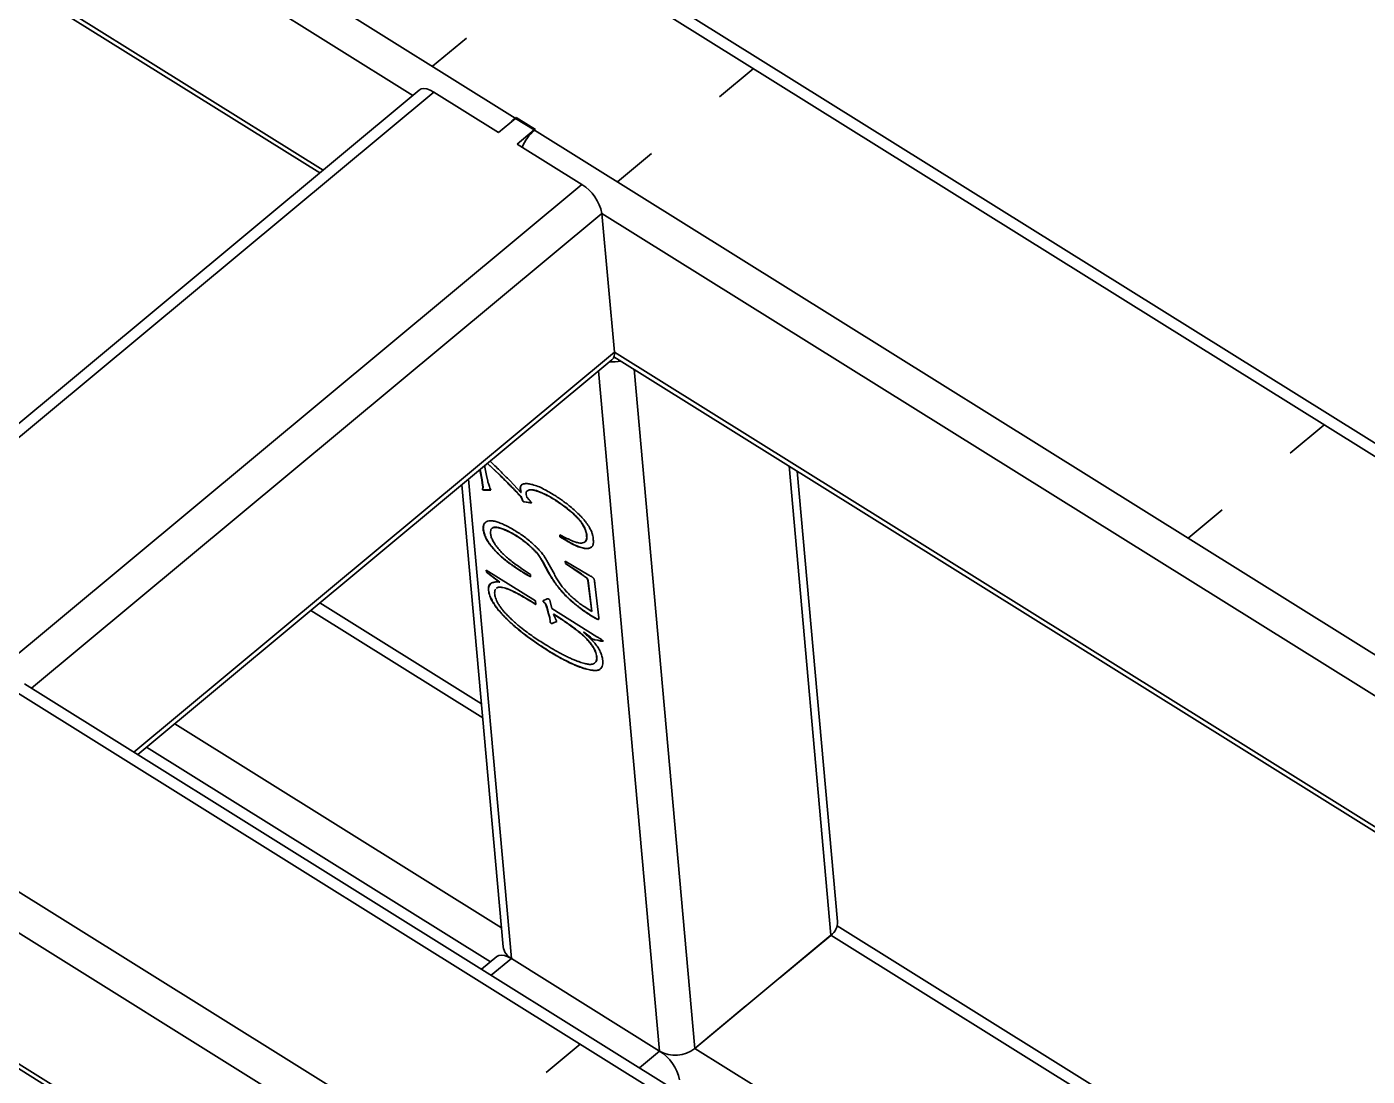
# Model space of a CAD drawing. Header units: millimetres. Extents: x 0 to 14850, y 0 to 10716.
# Drawn here: x 9884 to 11658, y 6369 to 7758 of the extents above; entities that cross this region are included whole.
import ezdxf

# ---------------------------------------------------------------- set-up
doc = ezdxf.new("R2010")
doc.units = ezdxf.units.MM
doc.header["$LTSCALE"] = 50

msp = doc.modelspace()

# ---------------------------------------------------------------- linework, layer by layer
at = {"color": 7, "linetype": 'Continuous', "lineweight": 35}
for p, q in [((12617.745, 6614.643), (6864.203, 10206.122)), ((12601.791, 6606.967), (6844.5, 10200.785)), ((8555.507, 8870.449), (10530.626, 7637.54)), ((8660.703, 8570.558), (10271.704, 7564.938)), ((10465.889, 7743.539), (10421.083, 7706.247)), ((10421.107, 7706.232), (10465.913, 7743.524)), ((10465.913, 7743.524), (10465.889, 7743.539)), ((10465.891, 7743.506), (10465.889, 7743.539)), ((10421.083, 7706.247), (10421.107, 7706.232)), ((10845.703, 7702.825), (10800.897, 7665.533)), ((10800.921, 7665.517), (10845.727, 7702.81)), ((10845.727, 7702.81), (10845.703, 7702.825)), ((10845.706, 7702.792), (10845.703, 7702.825)), ((10403.587, 7674.705), (9549.002, 6963.429)), ((10422.859, 7672.024), (9562.306, 6955.781)), ((10422.859, 7672.024), (10508.606, 7618.499)), ((10800.897, 7665.533), (10800.921, 7665.517)), ((10531.116, 7637.234), (10508.606, 7618.499)), ((10531.751, 7638.477), (10530.626, 7637.54)), ((10555.615, 7621.942), (10531.116, 7637.234)), ((10557.23, 7622.572), (10531.751, 7638.477)), ((10531.907, 7636.741), (10531.751, 7638.477)), ((10533.105, 7603.206), (10555.615, 7621.942)), ((10555.675, 7621.273), (10555.615, 7621.942)), ((10556.105, 7621.636), (10557.23, 7622.572)), ((10556.105, 7621.636), (12421.712, 6457.086)), ((10533.105, 7603.206), (10618.852, 7549.681)), ((10710.88, 7590.611), (10666.074, 7553.319)), ((10666.098, 7553.303), (10710.904, 7590.596)), ((10710.904, 7590.596), (10710.88, 7590.611)), ((10710.883, 7590.578), (10710.88, 7590.611)), ((9758.299, 6833.438), (10618.852, 7549.681)), ((10666.074, 7553.319), (10666.098, 7553.303)), ((10661.816, 7327.93), (10645.403, 7511.449)), ((10030.814, 6795.059), (10658.641, 7317.603)), ((10661.3, 7321.744), (12272.546, 6315.971)), ((11601.133, 7231.27), (11556.327, 7193.978)), ((11556.351, 7193.963), (11601.157, 7231.255)), ((11601.157, 7231.255), (11601.133, 7231.27)), ((11601.136, 7231.237), (11601.133, 7231.27)), ((11556.327, 7193.978), (11556.351, 7193.963)), ((10486.54, 7158.654), (10483.842, 7172.117)), ((10486.765, 7158.842), (10484.068, 7172.305)), ((10509.968, 7165.025), (10493.759, 7180.371)), ((10510.193, 7165.213), (10493.984, 7180.558)), ((10957.224, 6574.276), (10903.918, 7170.297)), ((10460.058, 7152.322), (10514.751, 6540.799)), ((10486.765, 7158.842), (10486.54, 7158.654)), ((10487.43, 7151.319), (10486.54, 7158.654)), ((10487.655, 7151.507), (10486.765, 7158.842)), ((10487.655, 7151.507), (10487.43, 7151.319)), ((10492.366, 7164.338), (10494.173, 7156.87)), ((10510.193, 7165.213), (10509.968, 7165.025)), ((10523.767, 7157.259), (10538.038, 7141.98)), ((10490.012, 7145.391), (10489.787, 7145.203)), ((10498.159, 7145.281), (10489.787, 7145.203)), ((10498.084, 7145.466), (10490.012, 7145.391)), ((10497.002, 7148.106), (10498.159, 7145.281)), ((10538.263, 7142.167), (10538.038, 7141.98)), ((10538.321, 7136.639), (10538.096, 7136.451)), ((10539.529, 7132.795), (10538.096, 7136.451)), ((10539.754, 7132.982), (10538.321, 7136.639)), ((10539.754, 7132.982), (10539.529, 7132.795)), ((10540.66, 7130.722), (10539.754, 7132.982)), ((10545.062, 7139.509), (10545.845, 7135.632)), ((10545.845, 7135.632), (10549.109, 7132.119)), ((10571.102, 7139.243), (10570.877, 7139.056)), ((10540.435, 7130.535), (10539.529, 7132.795)), ((10540.66, 7130.722), (10540.435, 7130.535)), ((10543, 7129.67), (10542.775, 7129.482)), ((10549.873, 7128.441), (10542.775, 7129.482)), ((10550.098, 7128.628), (10543, 7129.67)), ((10550.098, 7128.628), (10549.873, 7128.441)), ((11466.31, 7119.056), (11421.504, 7081.764)), ((11421.528, 7081.749), (11466.334, 7119.041)), ((11466.334, 7119.041), (11466.31, 7119.056)), ((11466.313, 7119.023), (11466.31, 7119.056)), ((10488.264, 7094.103), (10488.039, 7093.916)), ((10517.599, 7092.519), (10517.374, 7092.332)), ((10589.656, 7083.491), (10589.436, 7085.951)), ((10589.881, 7083.679), (10589.656, 7083.491)), ((10598.971, 7077.896), (10589.656, 7083.491)), ((10589.881, 7083.679), (10589.661, 7086.138)), ((10599.196, 7078.083), (10589.881, 7083.679)), ((10625.181, 7086.216), (10624.956, 7086.029)), ((11421.504, 7081.764), (11421.528, 7081.749)), ((10599.196, 7078.083), (10598.971, 7077.896)), ((10528.913, 7044.345), (10528.688, 7044.157)), ((10567.335, 7049.83), (10567.11, 7049.642)), ((10574.181, 7036.535), (10567.11, 7049.642)), ((10574.406, 7036.723), (10567.335, 7049.83)), ((10573.935, 7049.399), (10582.339, 7033.765)), ((10596.606, 7051.128), (10628.134, 7032.514)), ((10596.885, 7048.003), (10596.606, 7051.128)), ((10597.11, 7048.19), (10596.861, 7050.977)), ((10597.11, 7048.19), (10596.885, 7048.003)), ((10617.838, 7034.076), (10596.885, 7048.003)), ((10618.063, 7034.264), (10597.11, 7048.19)), ((10492.273, 7039.082), (10557.2, 6998.554)), ((10492.514, 7036.39), (10492.273, 7039.082)), ((10492.739, 7036.577), (10492.514, 7036.39)), ((10509.758, 7023.083), (10492.514, 7036.39)), ((10492.739, 7036.577), (10492.529, 7038.922)), ((10509.984, 7023.271), (10492.739, 7036.577)), ((10542.743, 7038.773), (10550.677, 7033.632)), ((10550.677, 7033.632), (10550.98, 7030.242)), ((10574.406, 7036.723), (10574.181, 7036.535)), ((10618.063, 7034.264), (10617.838, 7034.076)), ((10495.308, 7012.723), (10495.083, 7012.535)), ((10506.085, 7023.682), (10509.758, 7023.083)), ((10509.984, 7023.271), (10509.758, 7023.083)), ((10626.993, 7025.489), (10626.768, 7025.301)), ((10631.779, 6984.262), (10626.768, 7025.301)), ((10632.004, 6984.449), (10626.993, 7025.489)), ((10635.943, 7021.268), (10641.143, 6975.875)), ((10485.99, 6862.371), (10272.102, 6995.884)), ((10557.2, 6998.554), (10557.87, 6993.679)), ((10566.912, 6998.643), (10572.807, 7001.302)), ((10569.447, 6995.773), (10566.912, 6998.643)), ((10569.672, 6995.96), (10567.191, 6998.769)), ((10569.672, 6995.96), (10569.447, 6995.773)), ((10576.351, 6999.529), (10576.739, 6997.812)), ((10576.739, 6997.812), (10578.923, 6988.383)), ((10621.691, 6990.998), (10631.779, 6984.262)), ((10573.068, 6988.349), (10572.843, 6988.161)), ((10574.573, 6981.558), (10572.843, 6988.161)), ((10574.798, 6981.745), (10573.068, 6988.349)), ((10574.798, 6981.745), (10574.573, 6981.558)), ((10576.164, 6976.14), (10574.573, 6981.558)), ((10576.389, 6976.327), (10574.798, 6981.745)), ((10576.389, 6976.327), (10576.164, 6976.14)), ((10576.645, 6970.755), (10576.164, 6976.14)), ((10576.87, 6970.942), (10576.389, 6976.327)), ((10578.923, 6988.383), (10638.596, 6951.134)), ((10581.627, 6981.092), (10581.402, 6980.904)), ((10588.629, 6976.173), (10581.402, 6980.904)), ((10588.854, 6976.361), (10581.627, 6981.092)), ((10583.989, 6974.833), (10585.65, 6971.254)), ((10588.854, 6976.361), (10588.629, 6976.173)), ((10619.585, 6986.898), (10619.36, 6986.711)), ((10632.004, 6984.449), (10631.779, 6984.262)), ((10576.87, 6970.942), (10576.645, 6970.755)), ((10585.65, 6971.254), (10580, 6968.849)), ((10580.225, 6969.037), (10580, 6968.849)), ((10585.615, 6971.33), (10580.225, 6969.037)), ((10621.34, 6957.149), (10621.115, 6956.962)), ((10629.86, 6950.247), (10621.115, 6956.962)), ((10630.085, 6950.435), (10621.34, 6957.149)), ((10551.33, 6948.096), (10551.104, 6947.908)), ((10630.085, 6950.435), (10629.86, 6950.247)), ((10632.301, 6948.065), (10629.86, 6950.247)), ((10632.526, 6948.252), (10630.085, 6950.435)), ((10632.526, 6948.252), (10632.301, 6948.065)), ((10636.011, 6947.144), (10635.785, 6946.957)), ((10639.686, 6946.436), (10635.785, 6946.957)), ((10639.912, 6946.624), (10636.011, 6947.144)), ((10639.912, 6946.624), (10639.686, 6946.436)), ((10642.709, 6945.616), (10639.686, 6946.436)), ((10642.934, 6945.804), (10639.912, 6946.624)), ((10642.934, 6945.804), (10642.709, 6945.616)), ((10638.615, 6923.268), (10638.39, 6923.08)), ((11636.686, 5792.642), (9880.834, 6888.68)), ((11616.983, 5787.305), (9861.132, 6883.343)), ((9681.053, 6733.462), (11436.904, 5637.424)), ((11882.025, 5990.938), (10956.784, 6568.492)), ((10768.443, 6406.133), (10948.523, 6556.014)), ((10880.994, 6499.791), (10948.31, 6555.819)), ((10948.288, 6555.801), (10948.287, 6555.817)), ((10948.31, 6555.819), (10948.297, 6555.826)), ((10506.169, 6527.714), (10485.998, 6510.925)), ((10721.434, 6402.69), (10525.441, 6525.033)), ((9681.867, 6498.727), (11287.738, 5496.31)), ((10880.982, 6499.799), (10880.994, 6499.791)), ((10768.681, 6406.312), (10835.997, 6462.34)), ((10835.975, 6462.322), (10835.974, 6462.339)), ((10835.997, 6462.34), (10835.984, 6462.347)), ((10616.325, 6411.609), (10571.519, 6374.316)), ((10571.543, 6374.301), (10616.349, 6411.593)), ((10616.349, 6411.593), (10616.325, 6411.609)), ((10616.328, 6411.575), (10616.325, 6411.609)), ((10768.668, 6406.32), (10768.681, 6406.312)), ((10571.519, 6374.316), (10571.543, 6374.301))]:
    msp.add_line(p, q, dxfattribs=at)
at = {"color": 8, "linetype": 'Continuous', "lineweight": 35}
for p, q in [((10395.135, 7667.671), (8644.805, 8760.262)), ((8661.218, 8576.744), (10276.172, 7568.657)), ((10645.403, 7511.449), (9890.162, 6882.858)), ((12395.978, 6418.704), (10645.403, 7511.449)), ((10025.538, 6798.353), (10661.816, 7327.93)), ((10661.816, 7327.93), (12277.015, 6319.69)), ((10721.434, 6402.69), (10640.927, 7302.859)), ((10688.048, 7305.047), (10768.443, 6406.133)), ((10948.523, 6556.014), (10892.972, 7177.129)), ((10468.696, 7159.511), (10525.441, 6525.033)), ((10487.661, 6843.693), (10259.994, 6985.807)), ((10079.915, 6835.926), (10512.506, 6565.894)), ((10497.718, 6520.68), (10042.535, 6804.814)), ((11411.17, 5599.043), (9660.595, 6691.787)), ((11869.917, 5980.861), (10948.523, 6556.014)), ((10525.441, 6525.033), (10498.851, 6502.902)), ((9677.008, 6508.269), (11292.207, 5500.029)), ((10768.443, 6406.133), (11689.838, 5830.98)), ((10694.844, 6380.559), (10721.434, 6402.69))]:
    msp.add_line(p, q, dxfattribs=at)
at = {"color": 7, "linetype": 'Continuous', "lineweight": 35, "flags": 128}
for points in [[(10403.587, 7674.705), (10406.136, 7676.119), (10409.594, 7676.654), (10413.64, 7676.13), (10418.119, 7674.567), (10422.859, 7672.024)], [(10530.626, 7637.54), (10527.104, 7634.301), (10525.308, 7632.4)], [(10506.169, 6527.714), (10508.719, 6529.128), (10512.176, 6529.663), (10516.222, 6529.139), (10520.701, 6527.576), (10525.441, 6525.033)]]:
    msp.add_lwpolyline(points, dxfattribs=at)
at = {"color": 7, "linetype": 'Continuous', "lineweight": 35}
for centre, radius, start, end in [((10596.844, 7574.484), 62.313, 130.82743, 156.690576), ((10588.151, 7500.026), 58.38, 11.283682, 58.272588), ((10659.959, 7360.502), 45.668, 264.48199, 283.246038), ((10650.986, 7325.608), 11.076, 313.71665, 12.103378), ((10935.796, 6573.282), 21.452, 306.390451, 2.65515), ((10535.747, 6543.529), 21.173, 187.408317, 240.874839), ((10742.364, 6439.573), 42.407, 240.426112, 307.950004), ((10690.734, 6353.035), 58.38, 11.283682, 58.272588)]:
    msp.add_arc(centre, radius, start, end, dxfattribs=at)
for points, knots in [([(10490.176, 7177.389), (10490.39, 7176.066), (10491.091, 7171.732), (10491.843, 7167.369), (10492.366, 7164.338)], [0, 0, 0, 0, 0.30519954, 1, 1, 1, 1]), ([(10497.378, 7183.383), (10501.599, 7179.321), (10510.479, 7170.776), (10519.195, 7161.91), (10523.767, 7157.259)], [0, 0, 0, 0, 0.47535191, 1, 1, 1, 1]), ([(10489.787, 7145.203), (10489.461, 7145.184), (10488.904, 7145.15), (10488.099, 7145.325), (10487.536, 7145.448), (10486.921, 7146.042), (10486.99, 7146.839), (10487.414, 7147.201), (10487.816, 7147.76), (10487.868, 7148.646), (10487.754, 7149.846), (10487.544, 7150.799), (10487.43, 7151.319)], [0, 0, 0, 0, 0.13185473, 0.22509011, 0.28540277, 0.32141996, 0.39830382, 0.52096307, 0.60602254, 0.7100381, 0.84168982, 1, 1, 1, 1]), ([(10490.012, 7145.391), (10489.686, 7145.371), (10489.129, 7145.338), (10488.325, 7145.513), (10487.761, 7145.636), (10487.146, 7146.229), (10487.215, 7147.027), (10487.639, 7147.388), (10488.041, 7147.947), (10488.093, 7148.834), (10487.979, 7150.034), (10487.769, 7150.986), (10487.655, 7151.507)], [0, 0, 0, 0, 0.13185473, 0.22509011, 0.28540277, 0.32141996, 0.39830382, 0.52096307, 0.60602254, 0.7100381, 0.84168982, 1, 1, 1, 1]), ([(10494.173, 7156.87), (10494.267, 7156.528), (10494.524, 7155.595), (10495.162, 7153.768), (10495.974, 7151.203), (10496.63, 7149.227), (10497.002, 7148.106)], [0, 0, 0, 0, 0.119615323, 0.326343274, 0.618028255, 1, 1, 1, 1]), ([(10538.096, 7136.451), (10536.951, 7137.636), (10534.745, 7139.919), (10531.556, 7143.23), (10528.627, 7146.291), (10525.918, 7149.036), (10523.475, 7151.544), (10521.278, 7153.791), (10519.326, 7155.765), (10517.164, 7157.912), (10514.915, 7160.129), (10512.718, 7162.329), (10511.13, 7163.878), (10510.286, 7164.711), (10509.968, 7165.025)], [0, 0, 0, 0, 0.122989168, 0.236922553, 0.342870677, 0.438735275, 0.525538646, 0.604359029, 0.673619047, 0.73333063, 0.833056985, 0.910900441, 0.966392793, 1, 1, 1, 1]), ([(10538.321, 7136.639), (10537.176, 7137.824), (10534.97, 7140.107), (10531.782, 7143.418), (10528.853, 7146.478), (10526.143, 7149.224), (10523.7, 7151.731), (10521.503, 7153.978), (10519.551, 7155.952), (10517.389, 7158.1), (10515.14, 7160.316), (10512.943, 7162.516), (10511.355, 7164.066), (10510.511, 7164.899), (10510.193, 7165.213)], [0, 0, 0, 0, 0.122989168, 0.236922553, 0.342870677, 0.438735275, 0.525538646, 0.604359029, 0.673619047, 0.73333063, 0.833056985, 0.910900441, 0.966392793, 1, 1, 1, 1]), ([(10538.038, 7141.98), (10537.898, 7142.82), (10537.632, 7144.428), (10537.172, 7146.917), (10537.298, 7149.23), (10538.004, 7150.902), (10539.007, 7152.072), (10540.088, 7152.811), (10541.474, 7153.328), (10543.138, 7153.684), (10545.142, 7153.834), (10547.611, 7153.581), (10550.435, 7153.15), (10554.769, 7152.145), (10560.644, 7150.262), (10568.132, 7146.701), (10575.673, 7142.53), (10580.716, 7139.464), (10583.21, 7137.948)], [0, 0, 0, 0, 0.04127736, 0.07905342, 0.12050832, 0.17166267, 0.20135464, 0.23357708, 0.2683289, 0.30638046, 0.34888885, 0.39651073, 0.44965544, 0.50876942, 0.63252899, 0.75614078, 0.87940352, 1, 1, 1, 1]), ([(10538.263, 7142.167), (10537.909, 7143.9), (10537.202, 7147.358), (10537.694, 7150.807), (10538.996, 7151.685), (10539.364, 7151.933)], [0, 0, 0, 0, 0.41873716, 0.83561056, 1, 1, 1, 1]), ([(10570.877, 7139.056), (10568.566, 7140.16), (10563.987, 7142.348), (10558.561, 7144.195), (10554.544, 7145.192), (10551.91, 7145.45), (10549.545, 7145.418), (10547.616, 7144.88), (10546.112, 7144.034), (10545.133, 7142.884), (10544.713, 7141.395), (10544.948, 7140.127), (10545.062, 7139.509)], [0, 0, 0, 0, 0.20186612, 0.40000497, 0.49521648, 0.58403494, 0.67008683, 0.75274206, 0.82792404, 0.89238582, 0.94759248, 1, 1, 1, 1]), ([(10571.102, 7139.243), (10568.249, 7140.583), (10562.544, 7143.264), (10555.748, 7145.351), (10550.926, 7145.732), (10548.228, 7145.335), (10547.03, 7144.52), (10546.623, 7144.243)], [0, 0, 0, 0, 0.3071623, 0.61422146, 0.76784104, 0.9212596, 1, 1, 1, 1]), ([(10624.956, 7086.029), (10624.791, 7086.993), (10624.467, 7088.88), (10623.61, 7091.858), (10622.328, 7094.917), (10620.763, 7098.007), (10618.802, 7101.131), (10616.538, 7104.267), (10613.883, 7107.353), (10609.921, 7111.458), (10604.524, 7116.412), (10597.742, 7121.827), (10590.854, 7126.901), (10584.039, 7131.517), (10577.354, 7135.74), (10573.028, 7137.954), (10570.877, 7139.056)], [0, 0, 0, 0, 0.04627717, 0.09063772, 0.13366216, 0.17715221, 0.22060969, 0.26547812, 0.31246726, 0.36189144, 0.46585731, 0.57423237, 0.68396375, 0.79132351, 0.89622956, 1, 1, 1, 1]), ([(10625.181, 7086.216), (10625.016, 7087.18), (10624.692, 7089.067), (10623.835, 7092.045), (10622.553, 7095.105), (10620.988, 7098.194), (10619.027, 7101.318), (10616.763, 7104.454), (10614.108, 7107.54), (10610.146, 7111.645), (10604.749, 7116.599), (10597.967, 7122.015), (10591.079, 7127.088), (10584.264, 7131.705), (10577.579, 7135.927), (10573.254, 7138.142), (10571.102, 7139.243)], [0, 0, 0, 0, 0.04627717, 0.09063772, 0.13366216, 0.17715221, 0.22060969, 0.26547812, 0.31246726, 0.36189144, 0.46585731, 0.57423237, 0.68396375, 0.79132351, 0.89622956, 1, 1, 1, 1]), ([(10583.21, 7137.948), (10585.183, 7136.632), (10588.93, 7134.134), (10594.229, 7130.444), (10598.899, 7126.951), (10604.194, 7122.808), (10610.102, 7117.663), (10615.589, 7112.403), (10619.576, 7108.176), (10622.276, 7105.065), (10624.678, 7101.94), (10626.824, 7098.886), (10628.664, 7095.973), (10630.232, 7093.252), (10631.393, 7090.777), (10632.437, 7087.857), (10633.272, 7084.564), (10633.595, 7082.155), (10633.754, 7080.977)], [0, 0, 0, 0, 0.094560731, 0.179635027, 0.253722078, 0.318538693, 0.434331208, 0.541540497, 0.592167567, 0.640766508, 0.686871511, 0.731518377, 0.773905038, 0.811930155, 0.847543142, 0.879920237, 0.941277677, 1, 1, 1, 1]), ([(10542.775, 7129.482), (10542.372, 7129.489), (10541.669, 7129.501), (10540.804, 7130.226), (10540.435, 7130.535)], [0, 0, 0, 0, 0.57362961, 1, 1, 1, 1]), ([(10543, 7129.67), (10542.597, 7129.676), (10541.894, 7129.688), (10541.029, 7130.413), (10540.66, 7130.722)], [0, 0, 0, 0, 0.57362961, 1, 1, 1, 1]), ([(10549.109, 7132.119), (10549.516, 7131.668), (10550.228, 7130.881), (10551.169, 7129.824), (10551.73, 7129.1), (10552.211, 7128.514), (10552.097, 7128.186), (10551.635, 7128.176), (10550.873, 7128.268), (10550.238, 7128.378), (10549.873, 7128.441)], [0, 0, 0, 0, 0.20725283, 0.36129256, 0.47014708, 0.53568618, 0.58056804, 0.66147998, 0.80527511, 1, 1, 1, 1]), ([(10552.283, 7128.463), (10552.257, 7128.434), (10552.179, 7128.349), (10551.874, 7128.383), (10551.2, 7128.424), (10550.571, 7128.541), (10550.098, 7128.628)], [0, 0, 0, 0, 0.065967607, 0.193757171, 0.394053547, 1, 1, 1, 1]), ([(10488.039, 7093.916), (10488.03, 7094.657), (10488.012, 7096.121), (10488.384, 7098.017), (10488.942, 7099.744), (10490.148, 7101.63), (10492.15, 7103.451), (10494.864, 7104.391), (10497.408, 7104.62), (10499.593, 7104.525), (10502.044, 7104.147), (10505.665, 7103.304), (10510.506, 7101.759), (10516.696, 7098.988), (10523.162, 7095.629), (10529.817, 7091.794), (10536.42, 7087.73), (10540.762, 7084.677), (10542.859, 7083.202)], [0, 0, 0, 0, 0.03566827, 0.0704794, 0.1057527, 0.14113151, 0.2124266, 0.28305513, 0.3199666, 0.35823218, 0.39927559, 0.44288208, 0.53314979, 0.6237359, 0.71718827, 0.81469535, 0.91052174, 1, 1, 1, 1]), ([(10488.264, 7094.103), (10488.36, 7095.744), (10488.55, 7099.027), (10489.908, 7101.635), (10491.148, 7102.362), (10491.289, 7102.444)], [0, 0, 0, 0, 0.46989921, 0.93993135, 1, 1, 1, 1]), ([(10528.688, 7044.157), (10527.33, 7045.087), (10524.703, 7046.886), (10520.9, 7049.681), (10517.367, 7052.374), (10514.027, 7055.092), (10510.735, 7058.002), (10507.384, 7061.321), (10503.863, 7065.022), (10500.32, 7069.028), (10496.981, 7073.101), (10494.184, 7077.045), (10492.004, 7080.73), (10490.551, 7084.084), (10489.59, 7087.051), (10488.867, 7089.666), (10488.271, 7091.97), (10488.114, 7093.292), (10488.039, 7093.916)], [0, 0, 0, 0, 0.07739329, 0.14966975, 0.2168726, 0.27926888, 0.34156598, 0.40830718, 0.48034243, 0.55775938, 0.6332927, 0.70125462, 0.76230777, 0.81955094, 0.8730981, 0.92088682, 0.96272162, 1, 1, 1, 1]), ([(10528.913, 7044.345), (10527.555, 7045.275), (10524.928, 7047.074), (10521.125, 7049.869), (10517.592, 7052.561), (10514.252, 7055.28), (10510.961, 7058.189), (10507.609, 7061.508), (10504.088, 7065.209), (10500.545, 7069.215), (10497.206, 7073.288), (10494.409, 7077.232), (10492.229, 7080.918), (10490.776, 7084.271), (10489.815, 7087.238), (10489.092, 7089.853), (10488.496, 7092.158), (10488.339, 7093.48), (10488.264, 7094.103)], [0, 0, 0, 0, 0.07739329, 0.14966975, 0.2168726, 0.27926888, 0.34156598, 0.40830718, 0.48034243, 0.55775938, 0.6332927, 0.70125462, 0.76230777, 0.81955094, 0.8730981, 0.92088682, 0.96272162, 1, 1, 1, 1]), ([(10517.374, 7092.332), (10516.05, 7092.85), (10513.466, 7093.86), (10509.765, 7095.021), (10506.421, 7095.645), (10503.329, 7095.997), (10500.719, 7095.625), (10498.933, 7094.115), (10497.87, 7091.66), (10497.846, 7089.396), (10497.834, 7088.21)], [0, 0, 0, 0, 0.13761604, 0.26839697, 0.39555871, 0.51663673, 0.63237463, 0.74612586, 0.8670581, 1, 1, 1, 1]), ([(10497.834, 7088.21), (10497.886, 7087.549), (10497.99, 7086.23), (10498.487, 7084.053), (10499.331, 7081.711), (10500.773, 7078.425), (10503.301, 7074.092), (10506.996, 7068.884), (10511.39, 7063.758), (10516.395, 7058.767), (10522.035, 7053.889), (10528.328, 7048.815), (10535.322, 7043.723), (10540.199, 7040.47), (10542.743, 7038.773)], [0, 0, 0, 0, 0.03910983, 0.07800729, 0.11696477, 0.15779616, 0.24060817, 0.32726753, 0.41765048, 0.51247808, 0.61641783, 0.73222231, 0.86027055, 1, 1, 1, 1]), ([(10517.599, 7092.519), (10515.796, 7093.229), (10512.192, 7094.649), (10507.179, 7095.774), (10502.619, 7096.446), (10500.703, 7095.309), (10499.866, 7094.812)], [0, 0, 0, 0, 0.26498235, 0.52980724, 0.79465393, 1, 1, 1, 1]), ([(10567.11, 7049.642), (10566.52, 7050.706), (10565.388, 7052.747), (10563.617, 7055.711), (10561.773, 7058.413), (10559.855, 7060.977), (10557.673, 7063.555), (10555.015, 7066.24), (10551.879, 7069.252), (10547.03, 7073.524), (10540.661, 7078.778), (10532.897, 7084.116), (10525.103, 7088.719), (10519.99, 7091.109), (10517.374, 7092.332)], [0, 0, 0, 0, 0.05297535, 0.10165906, 0.14762445, 0.18948873, 0.23400071, 0.28620669, 0.34667593, 0.41674083, 0.56269102, 0.70505801, 0.84909115, 1, 1, 1, 1]), ([(10567.335, 7049.83), (10566.745, 7050.893), (10565.613, 7052.935), (10563.842, 7055.898), (10561.998, 7058.6), (10560.08, 7061.165), (10557.898, 7063.743), (10555.24, 7066.427), (10552.104, 7069.439), (10547.255, 7073.711), (10540.886, 7078.966), (10533.122, 7084.304), (10525.329, 7088.906), (10520.215, 7091.296), (10517.599, 7092.519)], [0, 0, 0, 0, 0.05297535, 0.10165906, 0.14762445, 0.18948873, 0.23400071, 0.28620669, 0.34667593, 0.41674083, 0.56269102, 0.70505801, 0.84909115, 1, 1, 1, 1]), ([(10542.859, 7083.202), (10545.032, 7081.512), (10549.399, 7078.116), (10554.722, 7073.31), (10558.807, 7069.426), (10561.568, 7066.556), (10564.022, 7063.823), (10566.931, 7060.217), (10570.363, 7055.434), (10572.707, 7051.474), (10573.935, 7049.399)], [0, 0, 0, 0, 0.18638505, 0.37458113, 0.46621741, 0.54977394, 0.62761339, 0.69808436, 0.84174316, 1, 1, 1, 1]), ([(10589.436, 7085.951), (10590.803, 7085.275), (10593.422, 7083.981), (10597.19, 7082.12), (10600.615, 7080.5), (10604.686, 7078.537), (10609.238, 7076.638), (10614.061, 7075.284), (10618.092, 7074.921), (10621.279, 7075.558), (10623.562, 7077.115), (10624.837, 7079.563), (10625.279, 7082.577), (10625.062, 7084.893), (10624.956, 7086.029)], [0, 0, 0, 0, 0.08284932, 0.1586638, 0.22824708, 0.29149389, 0.40605185, 0.50964284, 0.60543125, 0.69383203, 0.77694174, 0.85414259, 0.92849204, 1, 1, 1, 1]), ([(10633.754, 7080.977), (10633.859, 7079.99), (10634.062, 7078.092), (10634.064, 7075.523), (10633.759, 7073.365), (10633.175, 7071.547), (10632.21, 7070.1), (10630.778, 7068.999), (10628.868, 7068.247), (10626.544, 7067.799), (10623.853, 7067.728), (10620.813, 7068.12), (10617.486, 7068.935), (10612.698, 7070.671), (10606.526, 7073.463), (10601.465, 7076.433), (10598.971, 7077.896)], [0, 0, 0, 0, 0.05921882, 0.11393022, 0.16540032, 0.21285579, 0.26100754, 0.31216878, 0.3702526, 0.43324363, 0.4995104, 0.56755736, 0.63816489, 0.71119373, 0.85769721, 1, 1, 1, 1]), ([(10622.764, 7076.784), (10622.859, 7076.819), (10624.297, 7077.348), (10625.475, 7080.48), (10625.279, 7084.304), (10625.181, 7086.216)], [0, 0, 0, 0, 0.034241253, 0.516843868, 1, 1, 1, 1]), ([(10631.468, 7069.971), (10630.677, 7069.399), (10628.723, 7067.984), (10623.576, 7067.749), (10616.447, 7069.312), (10607.947, 7072.996), (10602.113, 7076.388), (10599.196, 7078.083)], [0, 0, 0, 0, 0.11980617, 0.29578916, 0.53020828, 0.76511635, 1, 1, 1, 1]), ([(10550.98, 7030.242), (10549.839, 7030.888), (10547.663, 7032.121), (10544.54, 7033.94), (10541.728, 7035.642), (10538.313, 7037.718), (10534.004, 7040.493), (10530.52, 7042.894), (10528.688, 7044.157)], [0, 0, 0, 0, 0.15459008, 0.29471376, 0.42200728, 0.53336569, 0.75452059, 1, 1, 1, 1]), ([(10551.206, 7030.429), (10550.064, 7031.075), (10547.888, 7032.308), (10544.765, 7034.127), (10541.953, 7035.829), (10538.538, 7037.905), (10534.229, 7040.681), (10530.745, 7043.082), (10528.913, 7044.345)], [0, 0, 0, 0, 0.15459008, 0.29471376, 0.42200728, 0.53336569, 0.75452059, 1, 1, 1, 1]), ([(10619.36, 6986.711), (10618.006, 6987.712), (10615.398, 6989.641), (10611.627, 6992.61), (10608.129, 6995.439), (10604.888, 6998.19), (10601.917, 7000.809), (10599.222, 7003.353), (10596.781, 7005.762), (10593.988, 7008.837), (10590.921, 7012.443), (10587.605, 7016.437), (10584.771, 7020.058), (10581.617, 7024.448), (10578.114, 7029.913), (10575.515, 7034.288), (10574.181, 7036.535)], [0, 0, 0, 0, 0.07882147, 0.15183751, 0.22038219, 0.28386907, 0.34307563, 0.3968308, 0.44661964, 0.49236942, 0.57532175, 0.64966814, 0.71503189, 0.77269154, 0.88327261, 1, 1, 1, 1]), ([(10619.585, 6986.898), (10618.231, 6987.899), (10615.623, 6989.829), (10611.852, 6992.797), (10608.354, 6995.627), (10605.113, 6998.377), (10602.142, 7000.996), (10599.447, 7003.541), (10597.006, 7005.95), (10594.213, 7009.024), (10591.146, 7012.63), (10587.83, 7016.624), (10584.996, 7020.246), (10581.842, 7024.636), (10578.339, 7030.1), (10575.74, 7034.476), (10574.406, 7036.723)], [0, 0, 0, 0, 0.07882147, 0.15183751, 0.22038219, 0.28386907, 0.34307563, 0.3968308, 0.44661964, 0.49236942, 0.57532175, 0.64966814, 0.71503189, 0.77269154, 0.88327261, 1, 1, 1, 1]), ([(10582.339, 7033.765), (10583.484, 7031.73), (10585.65, 7027.878), (10589.076, 7022.353), (10592.695, 7017.314), (10596.563, 7012.758), (10600.489, 7008.669), (10604.411, 7004.731), (10608.701, 7000.967), (10612.531, 6997.781), (10615.728, 6995.249), (10617.947, 6993.595), (10619.907, 6992.153), (10621.121, 6991.367), (10621.691, 6990.998)], [0, 0, 0, 0, 0.12111886, 0.22915725, 0.32951746, 0.42774395, 0.52199812, 0.61073968, 0.70446623, 0.81362026, 0.86925105, 0.91888873, 0.96193642, 1, 1, 1, 1]), ([(10626.768, 7025.301), (10626.707, 7025.828), (10626.6, 7026.764), (10625.469, 7028.267), (10624.214, 7029.242), (10622.659, 7030.534), (10620.458, 7032.15), (10618.783, 7033.382), (10617.838, 7034.076)], [0, 0, 0, 0, 0.15337447, 0.27242507, 0.36476873, 0.51543524, 0.72690299, 1, 1, 1, 1]), ([(10626.993, 7025.489), (10626.932, 7026.015), (10626.825, 7026.951), (10625.694, 7028.455), (10624.439, 7029.43), (10622.884, 7030.721), (10620.683, 7032.338), (10619.008, 7033.569), (10618.063, 7034.264)], [0, 0, 0, 0, 0.15337447, 0.27242507, 0.36476873, 0.51543524, 0.72690299, 1, 1, 1, 1]), ([(10628.134, 7032.514), (10628.745, 7032.168), (10629.815, 7031.563), (10631.222, 7030.714), (10632.202, 7030.105), (10633.001, 7029.588), (10633.731, 7028.924), (10634.543, 7028.169), (10635.13, 7027.014), (10635.366, 7025.659), (10635.756, 7023.619), (10635.875, 7022.128), (10635.943, 7021.268)], [0, 0, 0, 0, 0.1386529, 0.24250407, 0.31703939, 0.3597141, 0.42041649, 0.48589243, 0.53979333, 0.64003359, 0.79234884, 1, 1, 1, 1]), ([(10495.083, 7012.535), (10495.033, 7013.258), (10494.936, 7014.668), (10495.127, 7016.515), (10495.515, 7018.135), (10496.343, 7020.005), (10498.062, 7021.745), (10500.414, 7022.728), (10502.454, 7023.206), (10503.797, 7023.527), (10504.993, 7023.659), (10505.749, 7023.675), (10506.085, 7023.682)], [0, 0, 0, 0, 0.09357993, 0.18253261, 0.2691195, 0.35434016, 0.52851316, 0.7140203, 0.80625058, 0.88353287, 0.94813135, 1, 1, 1, 1]), ([(10551.104, 6947.908), (10548.203, 6950.071), (10542.227, 6954.524), (10534.714, 6960.537), (10528.597, 6965.75), (10524.029, 6969.854), (10519.56, 6974.116), (10515.261, 6978.471), (10511.282, 6982.761), (10507.762, 6986.862), (10504.809, 6990.721), (10502.399, 6994.304), (10500.492, 6997.546), (10498.912, 7000.395), (10497.723, 7002.863), (10496.62, 7005.656), (10495.741, 7008.878), (10495.306, 7011.296), (10495.083, 7012.535)], [0, 0, 0, 0, 0.126941666, 0.261461119, 0.330175974, 0.39827101, 0.466104628, 0.53343436, 0.597741577, 0.655447539, 0.707396639, 0.754379858, 0.796613794, 0.833742791, 0.86530277, 0.893054801, 0.945166877, 1, 1, 1, 1]), ([(10495.308, 7012.723), (10495.249, 7014.864), (10495.15, 7018.46), (10497.069, 7020.184), (10497.845, 7020.881)], [0, 0, 0, 0, 0.59567465, 1, 1, 1, 1]), ([(10551.33, 6948.096), (10548.428, 6950.258), (10542.453, 6954.711), (10534.94, 6960.724), (10528.822, 6965.937), (10524.254, 6970.041), (10519.786, 6974.303), (10515.486, 6978.658), (10511.508, 6982.948), (10507.987, 6987.049), (10505.034, 6990.908), (10502.624, 6994.491), (10500.717, 6997.733), (10499.137, 7000.582), (10497.948, 7003.05), (10496.845, 7005.844), (10495.966, 7009.065), (10495.531, 7011.483), (10495.308, 7012.723)], [0, 0, 0, 0, 0.126941666, 0.261461119, 0.330175974, 0.39827101, 0.466104628, 0.53343436, 0.597741577, 0.655447539, 0.707396639, 0.754379858, 0.796613794, 0.833742791, 0.86530277, 0.893054801, 0.945166877, 1, 1, 1, 1]), ([(10505.015, 7014.204), (10504.697, 7013.92), (10503.491, 7012.842), (10503.402, 7010.675), (10503.336, 7009.079)], [0, 0, 0, 0, 0.26328379, 1, 1, 1, 1]), ([(10503.336, 7009.079), (10503.43, 7008.024), (10503.614, 7005.976), (10504.472, 7002.608), (10505.791, 6999.153), (10507.545, 6995.574), (10509.831, 6991.846), (10512.713, 6987.952), (10516.114, 6983.845), (10520.021, 6979.637), (10524.223, 6975.41), (10528.584, 6971.32), (10532.991, 6967.39), (10538.863, 6962.554), (10546.017, 6957.048), (10554.343, 6951.127), (10562.371, 6945.828), (10567.642, 6942.5), (10570.271, 6940.84)], [0, 0, 0, 0, 0.04294049, 0.08334892, 0.12364606, 0.16327157, 0.20475914, 0.249858, 0.29949009, 0.35407887, 0.41151004, 0.46882914, 0.52599314, 0.58308569, 0.69441988, 0.79884753, 0.8996957, 1, 1, 1, 1]), ([(10557.87, 6993.679), (10552.399, 6997.087), (10541.458, 7003.903), (10527.968, 7011.102), (10517.388, 7015.677), (10511.146, 7016.701), (10506.96, 7016.541), (10505.913, 7015.217), (10505.616, 7014.841)], [0, 0, 0, 0, 0.28872126, 0.57741067, 0.72175458, 0.86593051, 0.96192957, 1, 1, 1, 1]), ([(10558.095, 6993.866), (10552.624, 6997.274), (10541.683, 7004.09), (10528.193, 7011.289), (10517.613, 7015.865), (10511.371, 7016.888), (10507.185, 7016.728), (10506.138, 7015.404), (10505.841, 7015.028)], [0, 0, 0, 0, 0.28872126, 0.57741067, 0.72175458, 0.86593051, 0.96192957, 1, 1, 1, 1]), ([(10572.843, 6988.161), (10572.736, 6988.619), (10572.457, 6989.81), (10571.601, 6991.875), (10570.764, 6993.993), (10569.815, 6995.276), (10569.447, 6995.773)], [0, 0, 0, 0, 0.19151749, 0.49874299, 0.80580006, 1, 1, 1, 1]), ([(10573.068, 6988.349), (10572.961, 6988.806), (10572.682, 6989.997), (10571.826, 6992.062), (10570.99, 6994.18), (10570.04, 6995.463), (10569.672, 6995.96)], [0, 0, 0, 0, 0.19151749, 0.49874299, 0.80580006, 1, 1, 1, 1]), ([(10572.807, 7001.302), (10573.112, 7001.351), (10573.693, 7001.445), (10574.787, 7000.937), (10575.744, 7000.338), (10576.181, 6999.755), (10576.351, 6999.529)], [0, 0, 0, 0, 0.316287521, 0.601623709, 0.845530755, 1, 1, 1, 1]), ([(10581.402, 6980.904), (10581.696, 6980.174), (10582.225, 6978.862), (10583.002, 6977.105), (10583.538, 6975.819), (10583.862, 6975.11), (10583.989, 6974.833)], [0, 0, 0, 0, 0.36279874, 0.65247481, 0.86399134, 1, 1, 1, 1]), ([(10638.39, 6923.08), (10638.33, 6924.115), (10638.208, 6926.194), (10637.186, 6929.819), (10635.641, 6933.705), (10633.233, 6937.876), (10630.186, 6942.252), (10626.381, 6946.69), (10622.095, 6951.178), (10617.375, 6955.339), (10612.501, 6959.325), (10607.593, 6962.965), (10602.835, 6966.397), (10598.207, 6969.671), (10593.503, 6972.948), (10590.304, 6975.065), (10588.629, 6976.173)], [0, 0, 0, 0, 0.05592839, 0.11238408, 0.17075918, 0.23085144, 0.29537382, 0.36705118, 0.44366651, 0.5233505, 0.6053367, 0.68742428, 0.76680106, 0.84131129, 0.91689287, 1, 1, 1, 1]), ([(10638.615, 6923.268), (10638.555, 6924.302), (10638.433, 6926.381), (10637.411, 6930.006), (10635.866, 6933.892), (10633.458, 6938.064), (10630.411, 6942.439), (10626.606, 6946.878), (10622.32, 6951.365), (10617.601, 6955.527), (10612.726, 6959.512), (10607.818, 6963.153), (10603.061, 6966.585), (10598.432, 6969.858), (10593.728, 6973.135), (10590.529, 6975.252), (10588.854, 6976.361)], [0, 0, 0, 0, 0.05592839, 0.11238408, 0.17075918, 0.23085144, 0.29537382, 0.36705118, 0.44366651, 0.5233505, 0.6053367, 0.68742428, 0.76680106, 0.84131129, 0.91689287, 1, 1, 1, 1]), ([(10641.143, 6975.875), (10641.195, 6975.328), (10641.299, 6974.241), (10640.226, 6973.909), (10638.899, 6974.274), (10637.287, 6975.076), (10635.134, 6976.27), (10631.408, 6978.528), (10626.084, 6981.999), (10621.67, 6985.092), (10619.36, 6986.711)], [0, 0, 0, 0, 0.06957193, 0.13812929, 0.18421264, 0.25132385, 0.34119282, 0.45429293, 0.71429233, 1, 1, 1, 1]), ([(10640.796, 6974.391), (10640.71, 6974.32), (10640.367, 6974.038), (10639.179, 6974.457), (10636.281, 6975.851), (10629.667, 6979.897), (10623.618, 6984.098), (10619.585, 6986.898)], [0, 0, 0, 0, 0.02350643, 0.0933654, 0.16314669, 0.44205627, 1, 1, 1, 1]), ([(10580, 6968.849), (10579.723, 6968.653), (10579.304, 6968.356), (10578.413, 6968.339), (10577.809, 6969.004), (10577.292, 6969.434), (10576.929, 6970.085), (10576.748, 6970.512), (10576.645, 6970.755)], [0, 0, 0, 0, 0.347683721, 0.526033031, 0.647272159, 0.746954024, 0.855934446, 1, 1, 1, 1]), ([(10580.225, 6969.037), (10579.948, 6968.84), (10579.529, 6968.543), (10578.638, 6968.526), (10578.034, 6969.191), (10577.517, 6969.621), (10577.154, 6970.272), (10576.973, 6970.699), (10576.87, 6970.942)], [0, 0, 0, 0, 0.347683721, 0.526033031, 0.647272159, 0.746954024, 0.855934446, 1, 1, 1, 1]), ([(10621.115, 6956.962), (10621.859, 6956.254), (10623.656, 6954.543), (10626.778, 6951.671), (10630.612, 6948.045), (10634.057, 6944.456), (10636.917, 6941.242), (10638.931, 6938.553), (10640.785, 6935.706), (10642.425, 6932.752), (10643.863, 6929.79), (10644.962, 6926.914), (10645.807, 6924.147), (10646.068, 6922.444), (10646.198, 6921.596)], [0, 0, 0, 0, 0.06656853, 0.16087663, 0.27692935, 0.4089062, 0.47861176, 0.54960677, 0.62194033, 0.69840811, 0.77559519, 0.84957493, 0.92511671, 1, 1, 1, 1]), ([(10646.198, 6921.596), (10646.407, 6920.071), (10646.822, 6917.032), (10646.291, 6913.281), (10645.055, 6910.246), (10643.457, 6908.321), (10641.752, 6907.271), (10640.15, 6906.755), (10638.283, 6906.421), (10636.084, 6906.347), (10633.582, 6906.499), (10630.736, 6906.887), (10627.544, 6907.516), (10624.026, 6908.355), (10620.194, 6909.51), (10616.071, 6910.947), (10611.692, 6912.653), (10605.624, 6915.264), (10598.182, 6918.75), (10589.39, 6923.397), (10580.544, 6928.581), (10571.265, 6934.231), (10561.357, 6940.62), (10554.573, 6945.442), (10551.104, 6947.908)], [0, 0, 0, 0, 0.04029717, 0.08034985, 0.11946331, 0.15760722, 0.17700726, 0.19757406, 0.22015149, 0.24427772, 0.2705181, 0.29898027, 0.33042579, 0.36424276, 0.40027546, 0.43765362, 0.47740955, 0.51865236, 0.59949348, 0.67353727, 0.74694795, 0.82694323, 0.91150874, 1, 1, 1, 1]), ([(10642.924, 6908.582), (10642.386, 6908.075), (10640.689, 6906.473), (10635.21, 6906.448), (10627.651, 6907.546), (10618.73, 6910.135), (10606.376, 6915.021), (10590.434, 6922.879), (10570.93, 6934.513), (10557.863, 6943.569), (10551.33, 6948.096)], [0, 0, 0, 0, 0.03438768, 0.10857799, 0.20758471, 0.30662407, 0.40568799, 0.60375448, 0.801895, 1, 1, 1, 1]), ([(10570.271, 6940.84), (10573.747, 6938.721), (10580.945, 6934.334), (10589.937, 6929.384), (10597.181, 6925.638), (10602.357, 6923.104), (10607.152, 6921.014), (10611.594, 6919.189), (10615.623, 6917.753), (10619.228, 6916.559), (10622.401, 6915.604), (10625.13, 6914.975), (10627.514, 6914.6), (10629.611, 6914.441), (10631.43, 6914.537), (10633.451, 6914.96), (10635.46, 6915.897), (10637.269, 6917.547), (10638.291, 6919.931), (10638.357, 6922.014), (10638.39, 6923.08)], [0, 0, 0, 0, 0.12769348, 0.26445454, 0.33311671, 0.3981453, 0.4588563, 0.51603678, 0.56893618, 0.61685456, 0.65888176, 0.69622298, 0.72981445, 0.76116207, 0.79008254, 0.81716172, 0.86727978, 0.91160138, 0.95474407, 1, 1, 1, 1]), ([(10635.785, 6946.957), (10635.177, 6947.035), (10634.098, 6947.175), (10632.847, 6947.794), (10632.301, 6948.065)], [0, 0, 0, 0, 0.56311582, 1, 1, 1, 1]), ([(10636.011, 6947.144), (10635.403, 6947.223), (10634.323, 6947.362), (10633.073, 6947.982), (10632.526, 6948.252)], [0, 0, 0, 0, 0.56311582, 1, 1, 1, 1]), ([(10638.596, 6951.134), (10639.282, 6950.709), (10640.572, 6949.91), (10642.361, 6948.754), (10643.87, 6947.783), (10645.07, 6947.001), (10646.015, 6946.388), (10646.598, 6945.874), (10647.051, 6945.599), (10647.235, 6945.045), (10646.039, 6945.421), (10645.173, 6945.19), (10643.859, 6945.33), (10643.03, 6945.536), (10642.709, 6945.616)], [0, 0, 0, 0, 0.14640709, 0.275169104, 0.381218077, 0.467080037, 0.532904689, 0.576480175, 0.602834225, 0.610816637, 0.677075461, 0.800995812, 0.923103229, 1, 1, 1, 1]), ([(10646.976, 6945.389), (10646.866, 6945.41), (10646.459, 6945.487), (10645.19, 6945.47), (10643.916, 6945.658), (10642.934, 6945.804)], [0, 0, 0, 0, 0.07781984, 0.28875592, 1, 1, 1, 1]), ([(10636.282, 6917.126), (10636.74, 6917.417), (10638.459, 6918.509), (10638.549, 6921.254), (10638.615, 6923.268)], [0, 0, 0, 0, 0.26641663, 1, 1, 1, 1])]:
    msp.add_open_spline(points, degree=3, knots=knots, dxfattribs=at)

doc.saveas('drawing.dxf')
